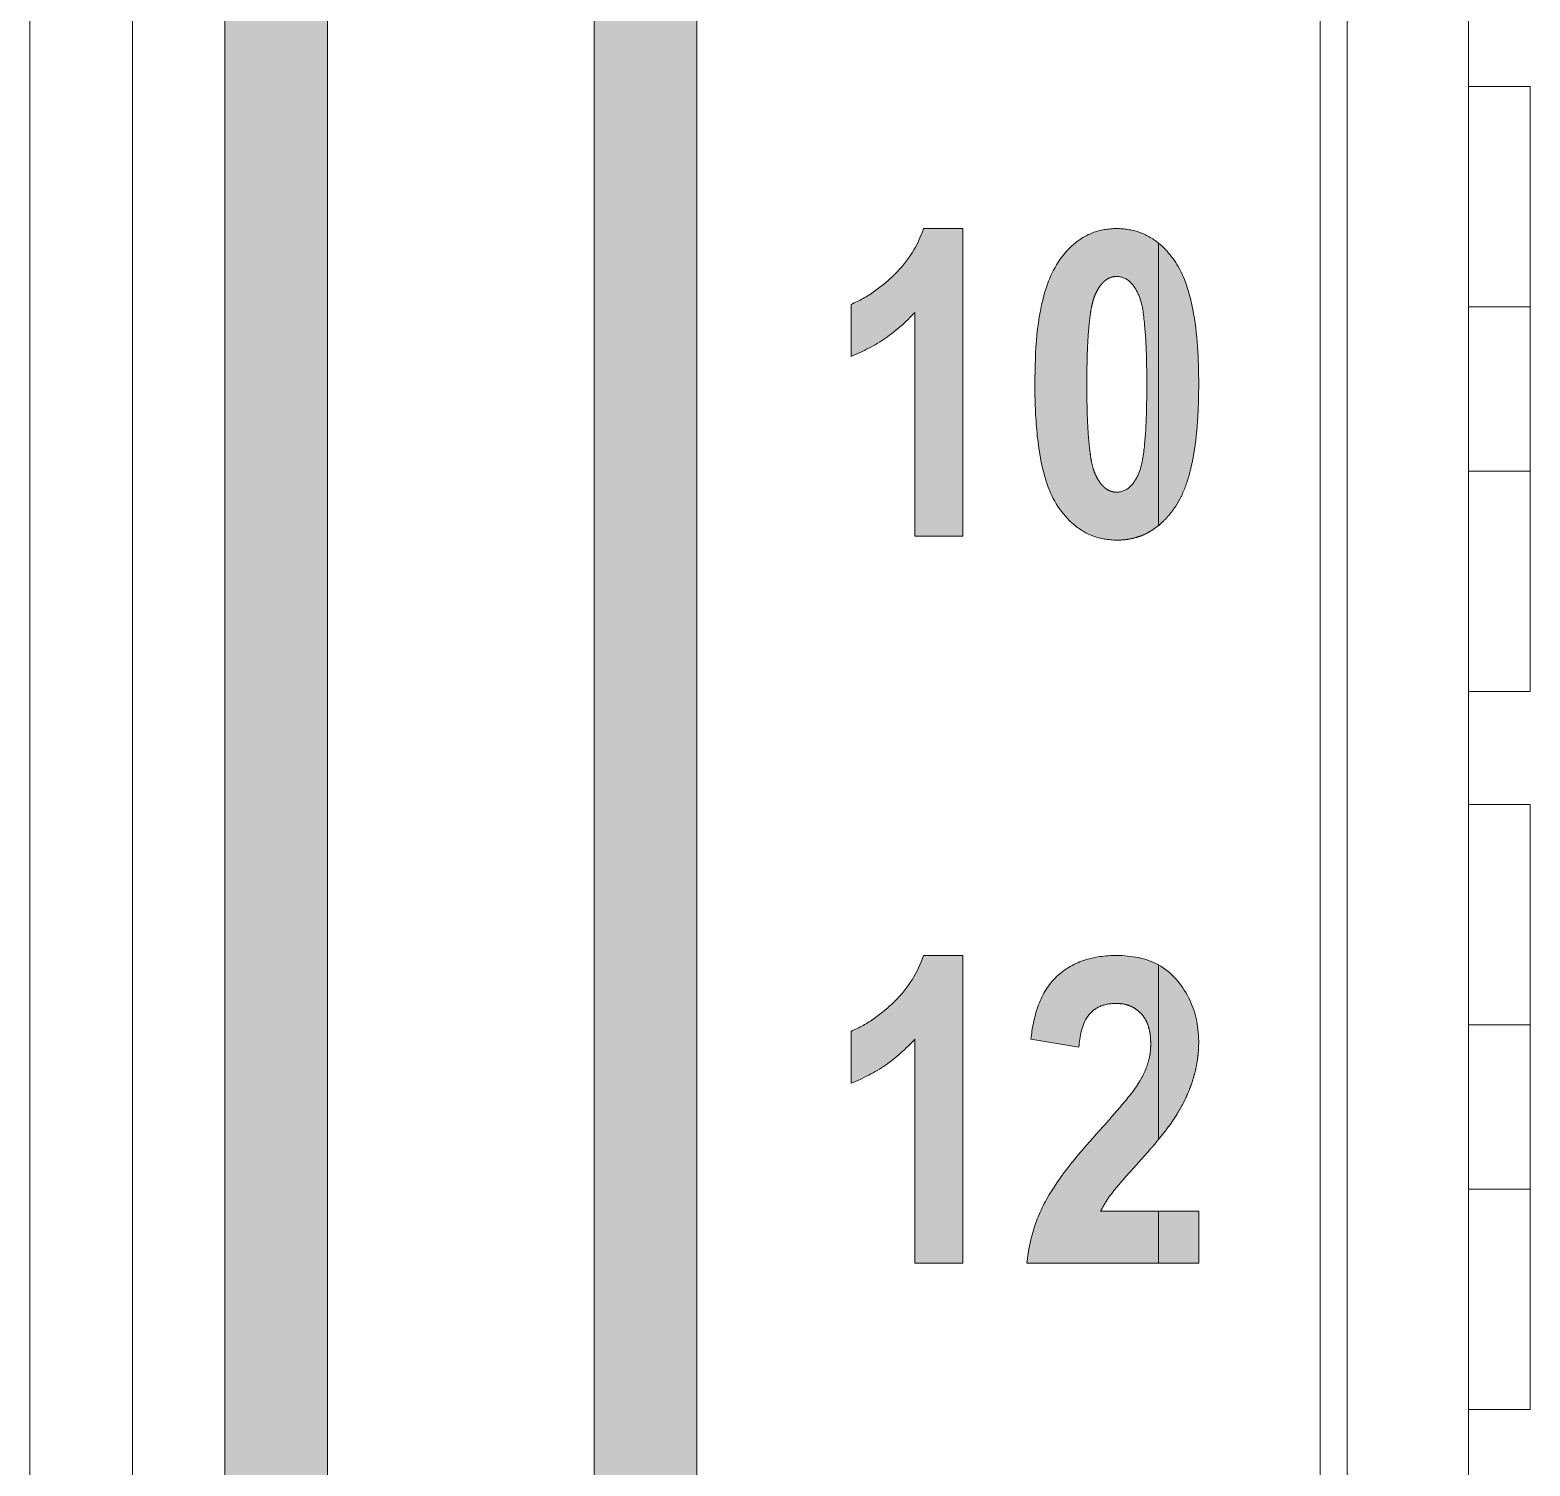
# Model space of a CAD drawing. Extents: x 222 to 1672, y 144 to 807.
# Drawn here: x 446.96 to 454.27, y 413.89 to 420.89 of the extents above; entities that cross this region are included whole.
import ezdxf

# ---------------------------------------------------------------- set-up
doc = ezdxf.new("R2010")
doc.units = 0
doc.header["$LTSCALE"] = 2
doc.header["$MEASUREMENT"] = 0
doc.linetypes.add('PHANTOM', pattern=[12.7, 6.35, -1.27, 1.27, -1.27, 1.27, -1.27])
doc.layers.get('0').update_dxf_attribs({"linetype": 'CONTINUOUS'})
doc.layers.add('DIM', color=7, linetype='CONTINUOUS')

msp = doc.modelspace()

# ---------------------------------------------------------------- hatches: boundary and pattern name
at = {"layer": 'DIM', "lineweight": 5}
for points in [[(450.21272, 393.826), (450.21272, 463.32772), (452.46272, 465.57772), (452.46272, 466.28483), (449.71272, 463.53483), (449.71272, 393.61889), (452.46272, 390.86889), (452.46272, 391.576)], [(448.41272, 393.08042), (448.41272, 464.07331), (448.90462, 464.56521), (448.90462, 465.27231), (447.91272, 464.28042), (447.91272, 392.87331), (448.90462, 391.88141), (448.90462, 392.58852)], [(452.46272, 414.87582), (452.65935, 414.87582), (452.65935, 415.12907), (452.46272, 415.12907)]]:
    msp.add_hatch(color=256, dxfattribs=at).paths.add_polyline_path(points, flags=0)
h = msp.add_hatch(color=256, dxfattribs=at)
edge = h.paths.add_edge_path(flags=0)
edge.add_line((450.96454, 419.5492), (450.96454, 419.29595))
edge.add_spline(control_points=[(450.96454, 419.29595), (451.02353, 419.31989), (451.08013, 419.34837), (451.18504, 419.421), (451.23226, 419.46411), (451.27623, 419.51024)], knot_values=[0, 0, 0, 0, 0.5, 0.5, 1, 1, 1, 1], weights=[1, 1, 1, 1, 1, 1], degree=3, periodic=0)
edge.add_line((451.27623, 419.51024), (451.27623, 418.41933))
edge.add_line((451.27623, 418.41933), (451.50999, 418.41933))
edge.add_line((451.50999, 418.41933), (451.50999, 419.91933))
edge.add_line((451.50999, 419.91933), (451.31793, 419.91933))
edge.add_spline(control_points=[(451.31793, 419.91933), (451.29016, 419.83563), (451.2424, 419.75994), (451.14821, 419.66693), (451.11464, 419.6385), (451.04393, 419.58747), (451.005, 419.5672), (450.96454, 419.5492)], knot_values=[0, 0, 0, 0, 0.5, 0.5, 0.75, 0.75, 1, 1, 1, 1], weights=[1, 1, 1, 1, 1, 1, 1, 1], degree=3, periodic=0)
h = msp.add_hatch(color=256, dxfattribs=at)
edge = h.paths.add_edge_path(flags=0)
edge.add_spline(control_points=[(451.86064, 419.16202), (451.86063, 419.08184), (451.86337, 419.00187), (451.87884, 418.84274), (451.89237, 418.76289), (451.94008, 418.61047), (451.98099, 418.5387), (452.0711, 418.45701), (452.10463, 418.43527), (452.18054, 418.40618), (452.22032, 418.40143), (452.2606, 418.39985)], knot_values=[0, 0, 0, 0, 0.25, 0.25, 0.5, 0.5, 0.75, 0.75, 0.875, 0.875, 1, 1, 1, 1], weights=[1, 1, 1, 1, 1, 1, 1, 1, 1, 1, 1, 1], degree=3, periodic=0)
edge.add_spline(control_points=[(452.2606, 418.39985), (452.27515, 418.40037), (452.30366, 418.40138), (452.34529, 418.40966), (452.38492, 418.42264), (452.42232, 418.44151), (452.44762, 418.45872), (452.46071, 418.4691), (452.46272, 418.47073)], knot_values=[0.7717282, 0.7717282, 0.7717282, 0.7717282, 0.8173051, 0.8610365, 0.9042897, 0.9476772, 0.991878, 1, 1, 1, 1], weights=[1, 1, 1, 1, 1, 1, 1, 1, 1], degree=3, periodic=0)
edge.add_line((452.46272, 418.47073), (452.46272, 419.84819))
edge.add_spline(control_points=[(452.46272, 419.84819), (452.43405, 419.87155), (452.40215, 419.88987), (452.33237, 419.91382), (452.29612, 419.91798), (452.25939, 419.91933)], knot_values=[0, 0, 0, 0, 0.5, 0.5, 1, 1, 1, 1], weights=[1, 1, 1, 1, 1, 1], degree=3, periodic=0)
edge.add_spline(control_points=[(452.25939, 419.91933), (452.21923, 419.9179), (452.17888, 419.91239), (452.10463, 419.88378), (452.07037, 419.86131), (451.983, 419.78129), (451.94189, 419.70952), (451.8675, 419.48225), (451.86226, 419.32124), (451.86064, 419.16202)], knot_values=[0, 0, 0, 0, 0.125, 0.125, 0.25, 0.25, 0.5, 0.5, 1, 1, 1, 1], weights=[1, 1, 1, 1, 1, 1, 1, 1, 1, 1], degree=3, periodic=0)
edge = h.paths.add_edge_path(flags=0)
edge.add_spline(control_points=[(452.25999, 418.63362), (452.25459, 418.63393), (452.24381, 418.63455), (452.22814, 418.63899), (452.21322, 418.64605), (452.19947, 418.65637), (452.18652, 418.66943), (452.17442, 418.68532), (452.16324, 418.70406), (452.15229, 418.72611), (452.14322, 418.75397), (452.13515, 418.78867), (452.12874, 418.83123), (452.12346, 418.88161), (452.11883, 418.93986), (452.11604, 419.00595), (452.11418, 419.07983), (452.11399, 419.13169), (452.11389, 419.15898)], knot_values=[0, 0, 0, 0, 0.0276253, 0.0550696, 0.0826901, 0.1116479, 0.1424706, 0.1765148, 0.2135373, 0.2539204, 0.3021668, 0.3629611, 0.4359899, 0.522121, 0.6220587, 0.7347855, 0.8604046, 1, 1, 1, 1], weights=[1, 1, 1, 1, 1, 1, 1, 1, 1, 1, 1, 1, 1, 1, 1, 1, 1, 1, 1], degree=3, periodic=0)
edge.add_spline(control_points=[(452.11389, 419.15898), (452.11399, 419.18627), (452.11418, 419.23823), (452.11604, 419.31221), (452.11883, 419.3784), (452.12346, 419.43665), (452.12876, 419.48714), (452.13517, 419.52989), (452.14315, 419.56482), (452.15237, 419.59283), (452.16318, 419.61504), (452.1743, 419.63385), (452.18673, 419.64946), (452.19935, 419.66283), (452.21323, 419.67311), (452.22814, 419.68019), (452.24381, 419.68463), (452.25459, 419.68525), (452.25999, 419.68556)], knot_values=[0, 0, 0, 0, 0.1393219, 0.2652126, 0.3777186, 0.4774605, 0.5634228, 0.6368201, 0.6979994, 0.7461512, 0.7869217, 0.8238717, 0.8574401, 0.8885709, 0.917472, 0.9450383, 0.9724288, 1, 1, 1, 1], weights=[1, 1, 1, 1, 1, 1, 1, 1, 1, 1, 1, 1, 1, 1, 1, 1, 1, 1, 1], degree=3, periodic=0)
edge.add_spline(control_points=[(452.25999, 419.68556), (452.28517, 419.68417), (452.30986, 419.6743), (452.34423, 419.63881), (452.35723, 419.61692), (452.38578, 419.54861), (452.39057, 419.50001), (452.4046, 419.35425), (452.40573, 419.25657), (452.4061, 419.15898)], knot_values=[0, 0, 0, 0, 0.125, 0.125, 0.25, 0.25, 0.5, 0.5, 1, 1, 1, 1], weights=[1, 1, 1, 1, 1, 1, 1, 1, 1, 1], degree=3, periodic=0)
edge.add_spline(control_points=[(452.4061, 419.15898), (452.40573, 419.0611), (452.40456, 418.96301), (452.39034, 418.81709), (452.38503, 418.76731), (452.35586, 418.70025), (452.34323, 418.67879), (452.30846, 418.64397), (452.28446, 418.63497), (452.25999, 418.63362)], knot_values=[0, 0, 0, 0, 0.5, 0.5, 0.75, 0.75, 0.875, 0.875, 1, 1, 1, 1], weights=[1, 1, 1, 1, 1, 1, 1, 1, 1, 1], degree=3, periodic=0)
h = msp.add_hatch(color=256, dxfattribs=at)
edge = h.paths.add_edge_path(flags=0)
edge.add_line((452.46272, 419.84819), (452.46272, 418.47073))
edge.add_spline(control_points=[(452.46272, 418.47073), (452.47205, 418.47829), (452.49244, 418.49665), (452.52138, 418.52945), (452.55048, 418.56939), (452.57647, 418.61621), (452.59899, 418.67061), (452.61745, 418.73293), (452.63289, 418.80302), (452.6449, 418.88089), (452.65314, 418.96667), (452.65834, 419.06019), (452.659, 419.12519), (452.65935, 419.15898)], knot_values=[0, 0, 0, 0, 0.0376311, 0.0858404, 0.1368698, 0.1922659, 0.2532903, 0.3211114, 0.3957387, 0.4781578, 0.5679838, 0.665787, 0.7717282, 0.7717282, 0.7717282, 0.7717282], weights=[1, 1, 1, 1, 1, 1, 1, 1, 1, 1, 1, 1, 1, 1], degree=3, periodic=0)
edge.add_spline(control_points=[(452.65935, 419.15898), (452.6581, 419.28224), (452.65367, 419.4052), (452.61826, 419.58705), (452.60217, 419.64701), (452.54871, 419.75831), (452.51122, 419.80867), (452.46272, 419.84819)], knot_values=[0, 0, 0, 0, 0.5, 0.5, 0.75, 0.75, 1, 1, 1, 1], weights=[1, 1, 1, 1, 1, 1, 1, 1], degree=3, periodic=0)
h = msp.add_hatch(color=256, dxfattribs=at)
edge = h.paths.add_edge_path(flags=0)
edge.add_line((450.96454, 416.00569), (450.96454, 415.75245))
edge.add_spline(control_points=[(450.96454, 415.75245), (451.02353, 415.77638), (451.08013, 415.80486), (451.18504, 415.87749), (451.23226, 415.92061), (451.27623, 415.96673)], knot_values=[0, 0, 0, 0, 0.5, 0.5, 1, 1, 1, 1], weights=[1, 1, 1, 1, 1, 1], degree=3, periodic=0)
edge.add_line((451.27623, 415.96673), (451.27623, 414.87582))
edge.add_line((451.27623, 414.87582), (451.50999, 414.87582))
edge.add_line((451.50999, 414.87582), (451.50999, 416.37582))
edge.add_line((451.50999, 416.37582), (451.31793, 416.37582))
edge.add_spline(control_points=[(451.31793, 416.37582), (451.29016, 416.29212), (451.2424, 416.21643), (451.14821, 416.12342), (451.11464, 416.09499), (451.04393, 416.04396), (451.005, 416.02369), (450.96454, 416.00569)], knot_values=[0, 0, 0, 0, 0.5, 0.5, 0.75, 0.75, 1, 1, 1, 1], weights=[1, 1, 1, 1, 1, 1, 1, 1], degree=3, periodic=0)
h = msp.add_hatch(color=256, dxfattribs=at)
edge = h.paths.add_edge_path(flags=0)
edge.add_spline(control_points=[(452.37109, 415.76097), (452.34394, 415.71689), (452.31071, 415.67744), (452.24414, 415.59863), (452.20981, 415.56013), (452.17538, 415.52172)], knot_values=[0, 0, 0, 0, 0.5, 0.5, 1, 1, 1, 1], weights=[1, 1, 1, 1, 1, 1], degree=3, periodic=0)
edge.add_spline(control_points=[(452.17538, 415.52172), (452.09165, 415.42804), (452.00778, 415.33329), (451.90808, 415.17396), (451.88004, 415.11696), (451.84041, 414.99928), (451.82904, 414.93811), (451.82168, 414.87582)], knot_values=[0, 0, 0, 0, 0.5, 0.5, 0.75, 0.75, 1, 1, 1, 1], weights=[1, 1, 1, 1, 1, 1, 1, 1], degree=3, periodic=0)
edge.add_line((451.82168, 414.87582), (452.46272, 414.87582))
edge.add_line((452.46272, 414.87582), (452.46272, 415.12907))
edge.add_line((452.46272, 415.12907), (452.18116, 415.12907))
edge.add_spline(control_points=[(452.18116, 415.12907), (452.19368, 415.15261), (452.20655, 415.17591), (452.2373, 415.21904), (452.25437, 415.23942), (452.30637, 415.30003), (452.34174, 415.33983), (452.37749, 415.37927)], knot_values=[0, 0, 0, 0, 0.25, 0.25, 0.5, 0.5, 1, 1, 1, 1], weights=[1, 1, 1, 1, 1, 1, 1, 1], degree=3, periodic=0)
edge.add_spline(control_points=[(452.37749, 415.37927), (452.38746, 415.39041), (452.40684, 415.41204), (452.43455, 415.444), (452.45285, 415.4658), (452.46201, 415.47688), (452.46272, 415.47774)], knot_values=[0.8030635, 0.8030635, 0.8030635, 0.8030635, 0.8708682, 0.9348175, 0.994925, 1, 1, 1, 1], weights=[1, 1, 1, 1, 1, 1, 1], degree=3, periodic=0)
edge.add_line((452.46272, 415.47774), (452.46272, 416.33015))
edge.add_spline(control_points=[(452.46272, 416.33015), (452.40076, 416.36408), (452.33026, 416.37391), (452.2603, 416.37582)], knot_values=[0, 0, 0, 0, 1, 1, 1, 1], weights=[1, 1, 1, 1], degree=3, periodic=0)
edge.add_spline(control_points=[(452.2603, 416.37582), (452.20529, 416.37474), (452.14988, 416.36883), (452.04629, 416.33352), (451.99831, 416.30461), (451.92056, 416.22621), (451.89362, 416.17706), (451.85695, 416.07452), (451.84739, 416.02105), (451.84116, 415.96673)], knot_values=[0, 0, 0, 0, 0.25, 0.25, 0.5, 0.5, 0.75, 0.75, 1, 1, 1, 1], weights=[1, 1, 1, 1, 1, 1, 1, 1, 1, 1], degree=3, periodic=0)
edge.add_line((451.84116, 415.96673), (452.07493, 415.92777))
edge.add_spline(control_points=[(452.07493, 415.92777), (452.07967, 415.98023), (452.08749, 416.03457), (452.13358, 416.0991), (452.15419, 416.11682), (452.20239, 416.13805), (452.22888, 416.14091), (452.25512, 416.14206)], knot_values=[0, 0, 0, 0, 0.5, 0.5, 0.75, 0.75, 1, 1, 1, 1], weights=[1, 1, 1, 1, 1, 1, 1, 1], degree=3, periodic=0)
edge.add_spline(control_points=[(452.25512, 416.14206), (452.26727, 416.14154), (452.29083, 416.14054), (452.32424, 416.13081), (452.35403, 416.11499), (452.37959, 416.09263), (452.4008, 416.06422), (452.41522, 416.02908), (452.42404, 415.98837), (452.42505, 415.95927), (452.42558, 415.9439)], knot_values=[0, 0, 0, 0, 0.1228323, 0.2384044, 0.3493098, 0.4623271, 0.5799993, 0.705334, 0.8443444, 1, 1, 1, 1], weights=[1, 1, 1, 1, 1, 1, 1, 1, 1, 1, 1], degree=3, periodic=0)
edge.add_spline(control_points=[(452.42558, 415.9439), (452.42495, 415.92852), (452.42368, 415.89742), (452.41262, 415.85118), (452.39568, 415.80502), (452.37942, 415.77589), (452.37109, 415.76097)], knot_values=[0, 0, 0, 0, 0.2386229, 0.4825735, 0.734928, 1, 1, 1, 1], weights=[1, 1, 1, 1, 1, 1, 1], degree=3, periodic=0)
h = msp.add_hatch(color=256, dxfattribs=at)
edge = h.paths.add_edge_path(flags=0)
edge.add_line((452.46272, 416.33015), (452.46272, 415.47774))
edge.add_spline(control_points=[(452.46272, 415.47774), (452.46991, 415.48645), (452.4843, 415.50412), (452.50452, 415.5307), (452.52361, 415.55632), (452.54035, 415.58053), (452.55916, 415.61081), (452.58016, 415.64726), (452.60147, 415.69126), (452.61946, 415.73508), (452.63424, 415.77886), (452.64562, 415.8229), (452.65343, 415.86759), (452.65856, 415.91294), (452.65908, 415.94348), (452.65935, 415.95882)], knot_values=[0, 0, 0, 0, 0.0512068, 0.1034017, 0.1514527, 0.1961345, 0.2368708, 0.3131384, 0.3868295, 0.4584521, 0.5278761, 0.5963043, 0.6645574, 0.7335282, 0.8030635, 0.8030635, 0.8030635, 0.8030635], weights=[1, 1, 1, 1, 1, 1, 1, 1, 1, 1, 1, 1, 1, 1, 1, 1], degree=3, periodic=0)
edge.add_spline(control_points=[(452.65935, 415.95882), (452.65797, 416.03288), (452.64303, 416.10664), (452.57555, 416.23597), (452.52761, 416.29462), (452.46272, 416.33015)], knot_values=[0, 0, 0, 0, 0.5, 0.5, 1, 1, 1, 1], weights=[1, 1, 1, 1, 1, 1], degree=3, periodic=0)

# ---------------------------------------------------------------- linework, layer by layer
at = {"linetype": 'Continuous', "lineweight": 5}
for p, q in [((446.96272, 380.57686), (446.96272, 476.57686)), ((447.46272, 476.57686), (447.46272, 380.57686)), ((447.91272, 464.28042), (447.91272, 392.87331)), ((448.41272, 393.08041), (448.41272, 464.07331)), ((449.71272, 463.53483), (449.71272, 393.61889)), ((450.21272, 393.826), (450.21272, 463.32773)), ((453.2517, 442.86788), (453.2517, 398.90584)), ((453.38272, 399.03686), (453.38272, 442.73686)), ((453.97398, 421.16184), (453.97398, 420.61184)), ((453.97398, 420.61184), (454.27398, 420.61184)), ((453.97398, 420.61184), (453.97398, 417.66184)), ((454.27398, 417.66184), (454.27398, 420.61184)), ((454.27398, 419.53684), (453.97398, 419.53684)), ((454.27398, 418.73684), (453.97398, 418.73684)), ((454.27398, 417.66184), (453.97398, 417.66184)), ((453.97398, 417.66184), (453.97398, 417.11184)), ((453.97398, 417.11184), (454.27398, 417.11184)), ((453.97398, 417.11184), (453.97398, 414.16184)), ((454.27398, 414.16184), (454.27398, 417.11184)), ((454.27398, 416.03684), (453.97398, 416.03684)), ((454.27398, 415.23684), (453.97398, 415.23684)), ((453.97398, 414.16184), (453.97398, 413.61184)), ((454.27398, 414.16184), (453.97398, 414.16184))]:
    msp.add_line(p, q, dxfattribs=at)
at = {"linetype": 'PHANTOM', "lineweight": 5}
for p, q in [((451.31793, 419.91933), (451.50999, 419.91933)), ((451.50999, 419.91933), (451.50999, 418.41933)), ((452.46272, 419.84819), (452.46272, 418.47073)), ((450.96454, 419.29595), (450.96454, 419.5492)), ((451.27623, 418.41933), (451.27623, 419.51024)), ((451.50999, 418.41933), (451.27623, 418.41933)), ((451.31793, 416.37582), (451.50999, 416.37582)), ((451.50999, 416.37582), (451.50999, 414.87582)), ((452.46272, 416.33015), (452.46272, 415.47774)), ((450.96454, 415.75245), (450.96454, 416.00569)), ((451.27623, 414.87582), (451.27623, 415.96673)), ((452.07493, 415.92777), (451.84116, 415.96673)), ((452.18116, 415.12907), (452.46272, 415.12907)), ((452.46272, 415.12907), (452.65935, 415.12907)), ((452.46272, 415.12907), (452.46272, 414.87582)), ((452.65935, 415.12907), (452.65935, 414.87582)), ((451.50999, 414.87582), (451.27623, 414.87582)), ((452.46272, 414.87582), (451.82168, 414.87582)), ((452.65935, 414.87582), (452.46272, 414.87582))]:
    msp.add_line(p, q, dxfattribs=at)
for points, knots in [([(450.96454, 419.5492), (451.005, 419.5672), (451.04393, 419.58747), (451.11464, 419.6385), (451.14821, 419.66693), (451.2424, 419.75994), (451.29016, 419.83563), (451.31793, 419.91933)], [0, 0, 0, 0, 0.25, 0.25, 0.5, 0.5, 1, 1, 1, 1]), ([(451.86064, 419.16202), (451.86226, 419.32124), (451.8675, 419.48225), (451.94189, 419.70952), (451.983, 419.78129), (452.07037, 419.86131), (452.10463, 419.88378), (452.17888, 419.91239), (452.21923, 419.9179), (452.25939, 419.91933)], [0, 0, 0, 0, 0.5, 0.5, 0.75, 0.75, 0.875, 0.875, 1, 1, 1, 1]), ([(452.25939, 419.91933), (452.29612, 419.91798), (452.33237, 419.91382), (452.40215, 419.88987), (452.43405, 419.87155), (452.46272, 419.84819)], [0, 0, 0, 0, 0.5, 0.5, 1, 1, 1, 1]), ([(452.46272, 419.84819), (452.51122, 419.80867), (452.54871, 419.75831), (452.60217, 419.64701), (452.61826, 419.58705), (452.65367, 419.4052), (452.6581, 419.28224), (452.65935, 419.15898)], [0, 0, 0, 0, 0.25, 0.25, 0.5, 0.5, 1, 1, 1, 1]), ([(452.25999, 419.68556), (452.25459, 419.68525), (452.24381, 419.68463), (452.22814, 419.68019), (452.21323, 419.67311), (452.19935, 419.66283), (452.18673, 419.64946), (452.1743, 419.63385), (452.16318, 419.61504), (452.15237, 419.59283), (452.14315, 419.56482), (452.13517, 419.52989), (452.12876, 419.48714), (452.12346, 419.43665), (452.11883, 419.3784), (452.11604, 419.31221), (452.11418, 419.23823), (452.11399, 419.18627), (452.11389, 419.15898)], [0, 0, 0, 0, 0.0275712, 0.0549617, 0.082528, 0.1114291, 0.1425599, 0.1761283, 0.2130783, 0.2538488, 0.3020006, 0.3631799, 0.4365772, 0.5225395, 0.6222814, 0.7347874, 0.8606781, 1, 1, 1, 1]), ([(452.4061, 419.15898), (452.40573, 419.25657), (452.4046, 419.35425), (452.39057, 419.50001), (452.38578, 419.54861), (452.35723, 419.61692), (452.34423, 419.63881), (452.30986, 419.6743), (452.28517, 419.68417), (452.25999, 419.68556)], [0, 0, 0, 0, 0.5, 0.5, 0.75, 0.75, 0.875, 0.875, 1, 1, 1, 1]), ([(451.27623, 419.51024), (451.23226, 419.46411), (451.18504, 419.421), (451.08013, 419.34837), (451.02353, 419.31989), (450.96454, 419.29595)], [0, 0, 0, 0, 0.5, 0.5, 1, 1, 1, 1]), ([(452.2606, 418.39985), (452.22032, 418.40143), (452.18054, 418.40618), (452.10463, 418.43527), (452.0711, 418.45701), (451.98099, 418.5387), (451.94008, 418.61047), (451.89237, 418.76289), (451.87884, 418.84274), (451.86337, 419.00187), (451.86063, 419.08184), (451.86064, 419.16202)], [0, 0, 0, 0, 0.125, 0.125, 0.25, 0.25, 0.5, 0.5, 0.75, 0.75, 1, 1, 1, 1]), ([(452.11389, 419.15898), (452.11399, 419.13169), (452.11418, 419.07983), (452.11604, 419.00595), (452.11883, 418.93986), (452.12346, 418.88161), (452.12874, 418.83123), (452.13515, 418.78867), (452.14322, 418.75397), (452.15229, 418.72611), (452.16324, 418.70406), (452.17442, 418.68532), (452.18652, 418.66943), (452.19947, 418.65637), (452.21322, 418.64605), (452.22814, 418.63899), (452.24381, 418.63455), (452.25459, 418.63393), (452.25999, 418.63362)], [0, 0, 0, 0, 0.1395954, 0.2652145, 0.3779413, 0.477879, 0.5640101, 0.6370389, 0.6978332, 0.7460796, 0.7864627, 0.8234852, 0.8575294, 0.8883521, 0.9173099, 0.9449304, 0.9723747, 1, 1, 1, 1]), ([(452.25999, 418.63362), (452.28446, 418.63497), (452.30846, 418.64397), (452.34323, 418.67879), (452.35586, 418.70025), (452.38503, 418.76731), (452.39034, 418.81709), (452.40456, 418.96301), (452.40573, 419.0611), (452.4061, 419.15898)], [0, 0, 0, 0, 0.125, 0.125, 0.25, 0.25, 0.5, 0.5, 1, 1, 1, 1]), ([(452.65935, 419.15898), (452.659, 419.12519), (452.65834, 419.06019), (452.65314, 418.96667), (452.6449, 418.88089), (452.63289, 418.80302), (452.61745, 418.73293), (452.59899, 418.67061), (452.57647, 418.61621), (452.55048, 418.56939), (452.52138, 418.52945), (452.49244, 418.49665), (452.47205, 418.47829), (452.46272, 418.47073)], [0, 0, 0, 0, 0.10594121, 0.20374449, 0.29357047, 0.37598958, 0.45061681, 0.51843792, 0.57946234, 0.63485845, 0.68588788, 0.73409717, 0.77172825, 0.77172825, 0.77172825, 0.77172825]), ([(452.46272, 418.47073), (452.46071, 418.4691), (452.44762, 418.45872), (452.42232, 418.44151), (452.38492, 418.42264), (452.34529, 418.40966), (452.30366, 418.40138), (452.27515, 418.40037), (452.2606, 418.39985)], [0.77172825, 0.77172825, 0.77172825, 0.77172825, 0.77985021, 0.824051, 0.86743855, 0.91069179, 0.95442311, 1, 1, 1, 1]), ([(450.96454, 416.00569), (451.005, 416.02369), (451.04393, 416.04396), (451.11464, 416.09499), (451.14821, 416.12342), (451.2424, 416.21643), (451.29016, 416.29212), (451.31793, 416.37582)], [0, 0, 0, 0, 0.25, 0.25, 0.5, 0.5, 1, 1, 1, 1]), ([(451.84116, 415.96673), (451.84739, 416.02105), (451.85695, 416.07452), (451.89362, 416.17706), (451.92056, 416.22621), (451.99831, 416.30461), (452.04629, 416.33352), (452.14988, 416.36883), (452.20529, 416.37474), (452.2603, 416.37582)], [0, 0, 0, 0, 0.25, 0.25, 0.5, 0.5, 0.75, 0.75, 1, 1, 1, 1]), ([(452.46272, 416.33015), (452.52761, 416.29462), (452.57555, 416.23597), (452.64303, 416.10664), (452.65797, 416.03288), (452.65935, 415.95882)], [0, 0, 0, 0, 0.5, 0.5, 1, 1, 1, 1]), ([(452.25512, 416.14206), (452.22888, 416.14091), (452.20239, 416.13805), (452.15419, 416.11682), (452.13358, 416.0991), (452.08749, 416.03457), (452.07967, 415.98023), (452.07493, 415.92777)], [0, 0, 0, 0, 0.25, 0.25, 0.5, 0.5, 1, 1, 1, 1]), ([(452.42558, 415.9439), (452.42505, 415.95927), (452.42404, 415.98837), (452.41522, 416.02908), (452.4008, 416.06422), (452.37959, 416.09263), (452.35403, 416.11499), (452.32424, 416.13081), (452.29083, 416.14054), (452.26727, 416.14154), (452.25512, 416.14206)], [0, 0, 0, 0, 0.1556556, 0.294666, 0.4200007, 0.5376729, 0.6506902, 0.7615956, 0.8771677, 1, 1, 1, 1]), ([(451.27623, 415.96673), (451.23226, 415.92061), (451.18504, 415.87749), (451.08013, 415.80486), (451.02353, 415.77638), (450.96454, 415.75245)], [0, 0, 0, 0, 0.5, 0.5, 1, 1, 1, 1]), ([(452.37109, 415.76097), (452.37942, 415.77589), (452.39568, 415.80502), (452.41262, 415.85118), (452.42368, 415.89742), (452.42495, 415.92852), (452.42558, 415.9439)], [0, 0, 0, 0, 0.265072, 0.5174265, 0.7613771, 1, 1, 1, 1]), ([(452.65935, 415.95882), (452.65908, 415.94348), (452.65856, 415.91294), (452.65343, 415.86759), (452.64562, 415.8229), (452.63424, 415.77886), (452.61946, 415.73508), (452.60147, 415.69126), (452.58016, 415.64726), (452.55916, 415.61081), (452.54035, 415.58053), (452.52361, 415.55632), (452.50452, 415.5307), (452.4843, 415.50412), (452.46991, 415.48645), (452.46272, 415.47774)], [0, 0, 0, 0, 0.06953522, 0.13850609, 0.20675918, 0.27518738, 0.34461132, 0.41623392, 0.48992501, 0.56619263, 0.60692894, 0.65161073, 0.69966181, 0.75185661, 0.80306346, 0.80306346, 0.80306346, 0.80306346]), ([(452.17538, 415.52172), (452.20981, 415.56013), (452.24414, 415.59863), (452.31071, 415.67744), (452.34394, 415.71689), (452.37109, 415.76097)], [0, 0, 0, 0, 0.5, 0.5, 1, 1, 1, 1]), ([(451.82168, 414.87582), (451.82904, 414.93811), (451.84041, 414.99928), (451.88004, 415.11696), (451.90808, 415.17396), (452.00778, 415.33329), (452.09165, 415.42804), (452.17538, 415.52172)], [0, 0, 0, 0, 0.25, 0.25, 0.5, 0.5, 1, 1, 1, 1]), ([(452.46272, 415.47774), (452.46201, 415.47688), (452.45285, 415.4658), (452.43455, 415.444), (452.40684, 415.41204), (452.38746, 415.39041), (452.37749, 415.37927)], [0.80306346, 0.80306346, 0.80306346, 0.80306346, 0.80813849, 0.86824596, 0.9321953, 1, 1, 1, 1]), ([(452.37749, 415.37927), (452.34174, 415.33983), (452.30637, 415.30003), (452.25437, 415.23942), (452.2373, 415.21904), (452.20655, 415.17591), (452.19368, 415.15261), (452.18116, 415.12907)], [0, 0, 0, 0, 0.5, 0.5, 0.75, 0.75, 1, 1, 1, 1])]:
    msp.add_open_spline(points, degree=3, knots=knots, dxfattribs=at)
msp.add_open_spline([(452.2603, 416.37582), (452.33026, 416.37391), (452.40076, 416.36408), (452.46272, 416.33015)], degree=3, dxfattribs=at)

doc.saveas('drawing.dxf')
